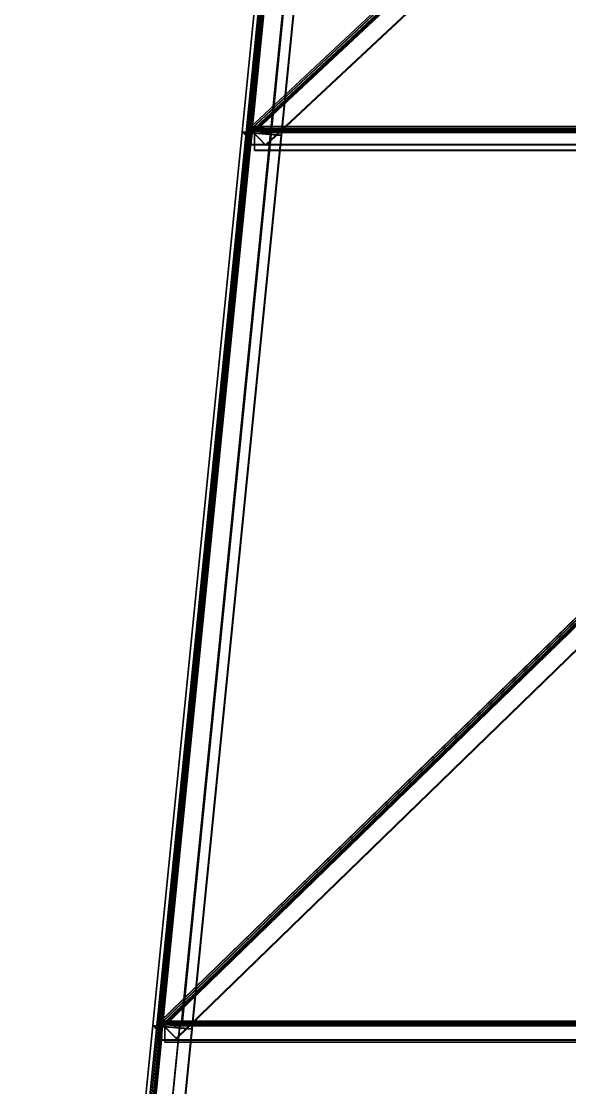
# Model space of a CAD drawing. Extents: x -15.8 to 15, y 4.5 to 69.4.
# Drawn here: x -4.046 to -1.96, y 24.771 to 28.828 of the extents above; entities that cross this region are included whole.
import ezdxf

# ---------------------------------------------------------------- set-up
doc = ezdxf.new("R2010")
doc.units = 0

msp = doc.modelspace()

# ---------------------------------------------------------------- linework, layer by layer
at = {"layer": '1', "color": 3}
for points in [[(-2.5179, 33.7952, 2.6738), (-3.0579, 28.3952, 3.2138), (-3.2064, 28.4084, 3.1976), (-2.6664, 33.8084, 2.6576)], [(-2.6664, 33.8084, 2.6576), (-3.2064, 28.4084, 3.1976), (-3.1917, 28.3921, 3.0492), (-2.6517, 33.7921, 2.5092)], [(-2.6517, 33.7921, -2.5092), (-3.1917, 28.3921, -3.0492), (-3.2064, 28.4084, -3.1976), (-2.6664, 33.8084, -2.6576)], [(-2.6664, 33.8084, -2.6576), (-3.2064, 28.4084, -3.1976), (-3.0579, 28.3952, -3.2138), (-2.5179, 33.7952, -2.6738)], [(-2.6512, 33.8056, 2.6452), (-3.1912, 28.4056, 3.1852), (-3.0565, 28.3937, 3.2), (-2.5165, 33.7937, 2.66)], [(-2.6378, 33.7909, 2.5107), (-3.1778, 28.3909, 3.0507), (-3.1912, 28.4056, 3.1852), (-2.6512, 33.8056, 2.6452)], [(-2.6512, 33.8056, -2.6452), (-3.1912, 28.4056, -3.1852), (-3.1778, 28.3909, -3.0507), (-2.6378, 33.7909, -2.5107)], [(-2.5165, 33.7937, -2.66), (-3.0565, 28.3937, -3.2), (-3.1912, 28.4056, -3.1852), (-2.6512, 33.8056, -2.6452)], [(-2.6517, 33.7921, 2.5092), (-3.1917, 28.3921, 3.0492), (-3.1778, 28.3909, 3.0507), (-2.6378, 33.7909, 2.5107)], [(-2.6378, 33.7909, -2.5107), (-3.1778, 28.3909, -3.0507), (-3.1917, 28.3921, -3.0492), (-2.6517, 33.7921, -2.5092)], [(-2.5165, 33.7937, 2.66), (-3.0565, 28.3937, 3.2), (-3.0579, 28.3952, 3.2138), (-2.5179, 33.7952, 2.6738)], [(-2.5179, 33.7952, -2.6738), (-3.0579, 28.3952, -3.2138), (-3.0565, 28.3937, -3.2), (-2.5165, 33.7937, -2.66)], [(-3.0579, 28.3952, 3.2138), (-3.3979, 24.9952, 3.5538), (-3.5464, 25.0084, 3.5376), (-3.2064, 28.4084, 3.1976)], [(-3.2064, 28.4084, 3.1976), (-3.5464, 25.0084, 3.5376), (-3.5317, 24.9921, 3.3892), (-3.1917, 28.3921, 3.0492)], [(-3.1917, 28.3921, -3.0492), (-3.5317, 24.9921, -3.3892), (-3.5464, 25.0084, -3.5376), (-3.2064, 28.4084, -3.1976)], [(-3.2064, 28.4084, -3.1976), (-3.5464, 25.0084, -3.5376), (-3.3979, 24.9952, -3.5538), (-3.0579, 28.3952, -3.2138)], [(-3.1912, 28.4056, 3.1852), (-3.5312, 25.0056, 3.5252), (-3.3965, 24.9937, 3.54), (-3.0565, 28.3937, 3.2)], [(-3.1778, 28.3909, 3.0507), (-3.5178, 24.9909, 3.3907), (-3.5312, 25.0056, 3.5252), (-3.1912, 28.4056, 3.1852)], [(-3.1912, 28.4056, -3.1852), (-3.5312, 25.0056, -3.5252), (-3.5178, 24.9909, -3.3907), (-3.1778, 28.3909, -3.0507)], [(-3.0565, 28.3937, -3.2), (-3.3965, 24.9937, -3.54), (-3.5312, 25.0056, -3.5252), (-3.1912, 28.4056, -3.1852)], [(-3.2064, 28.4084, 3.1976), (-3.0579, 28.3952, 3.2138), (-3.0565, 28.3937, 3.2)], [(-3.2064, 28.4084, 3.1976), (-3.0565, 28.3937, 3.2), (-3.1912, 28.4056, 3.1852)], [(-3.2064, 28.4084, 3.1976), (-3.1912, 28.4056, 3.1852), (-3.1778, 28.3909, 3.0507)], [(-3.2064, 28.4084, 3.1976), (-3.1778, 28.3909, 3.0507), (-3.1917, 28.3921, 3.0492)], [(-3.2064, 28.4084, -3.1976), (-3.1917, 28.3921, -3.0492), (-3.1778, 28.3909, -3.0507)], [(-3.2064, 28.4084, -3.1976), (-3.1778, 28.3909, -3.0507), (-3.1912, 28.4056, -3.1852)], [(-3.2064, 28.4084, -3.1976), (-3.1912, 28.4056, -3.1852), (-3.0565, 28.3937, -3.2)], [(-3.2064, 28.4084, -3.1976), (-3.0565, 28.3937, -3.2), (-3.0579, 28.3952, -3.2138)], [(-3.2064, 28.4084, 3.1976), (-3.0579, 28.3952, 3.2138), (-3.0565, 28.3937, 3.2)], [(-3.2064, 28.4084, 3.1976), (-3.0565, 28.3937, 3.2), (-3.1912, 28.4056, 3.1852)], [(-3.2064, 28.4084, 3.1976), (-3.1912, 28.4056, 3.1852), (-3.1778, 28.3909, 3.0507)], [(-3.2064, 28.4084, 3.1976), (-3.1778, 28.3909, 3.0507), (-3.1917, 28.3921, 3.0492)], [(-3.2064, 28.4084, -3.1976), (-3.1917, 28.3921, -3.0492), (-3.1778, 28.3909, -3.0507)], [(-3.2064, 28.4084, -3.1976), (-3.1778, 28.3909, -3.0507), (-3.1912, 28.4056, -3.1852)], [(-3.2064, 28.4084, -3.1976), (-3.1912, 28.4056, -3.1852), (-3.0565, 28.3937, -3.2)], [(-3.2064, 28.4084, -3.1976), (-3.0565, 28.3937, -3.2), (-3.0579, 28.3952, -3.2138)], [(-3.1828, 28.4272), (-3.1828, 28.4272, 3.16), (-3.1907, 28.3376, 3.16), (-3.1907, 28.3376)], [(-3.1828, 28.4272), (-3.1838, 28.337), (-3.1907, 28.3376)], [(-3.1828, 28.4272, 3.16), (-3.1838, 28.337, 3.16), (-3.1907, 28.3376, 3.16)], [(-3.1828, 28.4272, -3.16), (-3.1828, 28.4272), (-3.1907, 28.3376), (-3.1907, 28.3376, -3.16)], [(-3.1828, 28.4272, -3.16), (-3.1838, 28.337, -3.16), (-3.1907, 28.3376, -3.16)], [(-3.1828, 28.4272), (-3.1838, 28.337), (-3.1907, 28.3376)], [(-3.1828, 28.4272), (-3.1764, 28.4196), (-3.1838, 28.337)], [(-3.1828, 28.4272, 3.16), (-3.1764, 28.4196, 3.16), (-3.1838, 28.337, 3.16)], [(-3.1828, 28.4272, -3.16), (-3.1764, 28.4196, -3.16), (-3.1838, 28.337, -3.16)], [(-3.1828, 28.4272), (-3.1764, 28.4196), (-3.1838, 28.337)], [(-3.1838, 28.337), (-3.1838, 28.337, 3.16), (-3.1764, 28.4196, 3.16), (-3.1764, 28.4196)], [(-3.1838, 28.337, -3.16), (-3.1838, 28.337), (-3.1764, 28.4196), (-3.1764, 28.4196, -3.16)], [(-3.0931, 28.4192), (-3.0931, 28.4192, 3.16), (-3.1828, 28.4272, 3.16), (-3.1828, 28.4272)], [(-3.1828, 28.4272), (-3.0931, 28.4192), (-3.0937, 28.4123)], [(-3.1828, 28.4272), (-3.0937, 28.4123), (-3.1764, 28.4196)], [(-3.1828, 28.4272, 3.16), (-3.0931, 28.4192, 3.16), (-3.0937, 28.4123, 3.16)], [(-3.1828, 28.4272, 3.16), (-3.0937, 28.4123, 3.16), (-3.1764, 28.4196, 3.16)], [(-3.0931, 28.4192, -3.16), (-3.0931, 28.4192), (-3.1828, 28.4272), (-3.1828, 28.4272, -3.16)], [(-3.1828, 28.4272, -3.16), (-3.0931, 28.4192, -3.16), (-3.0937, 28.4123, -3.16)], [(-3.1828, 28.4272, -3.16), (-3.0937, 28.4123, -3.16), (-3.1764, 28.4196, -3.16)], [(-3.1828, 28.4272), (-3.0931, 28.4192), (-3.0937, 28.4123)], [(-3.1828, 28.4272), (-3.0937, 28.4123), (-3.1764, 28.4196)], [(-3.1764, 28.4196), (-3.1764, 28.4196, 3.16), (-3.0937, 28.4123, 3.16), (-3.0937, 28.4123)], [(-3.1764, 28.4196, -3.16), (-3.1764, 28.4196), (-3.0937, 28.4123), (-3.0937, 28.4123, -3.16)], [(0, 28.3382, 3.192), (-3.16, 28.3382, 3.192), (-3.16, 28.4277, 3.1822), (0, 28.4277, 3.1822)], [(0, 28.4277, 3.1822), (-3.16, 28.4277, 3.1822), (-3.16, 28.4178, 3.0927), (0, 28.4178, 3.0927)], [(-3.16, 28.4277, 3.1822), (-3.16, 28.3382, 3.192), (-3.16, 28.3375, 3.1851)], [(-3.16, 28.4277, 3.1822), (-3.16, 28.3375, 3.1851), (-3.16, 28.42, 3.176)], [(-3.16, 28.4277, 3.1822), (-3.16, 28.42, 3.176), (-3.16, 28.4109, 3.0935)], [(-3.16, 28.4277, 3.1822), (-3.16, 28.4109, 3.0935), (-3.16, 28.4178, 3.0927)], [(-3.16, 28.3382, -3.192), (0, 28.3382, -3.192), (0, 28.4277, -3.1822), (-3.16, 28.4277, -3.1822)], [(-3.16, 28.4277, -3.1822), (0, 28.4277, -3.1822), (0, 28.4178, -3.0927), (-3.16, 28.4178, -3.0927)], [(-3.16, 28.4277, -3.1822), (-3.16, 28.3382, -3.192), (-3.16, 28.3375, -3.1851)], [(-3.16, 28.4277, -3.1822), (-3.16, 28.3375, -3.1851), (-3.16, 28.42, -3.176)], [(-3.16, 28.4277, -3.1822), (-3.16, 28.42, -3.176), (-3.16, 28.4109, -3.0935)], [(-3.16, 28.4277, -3.1822), (-3.16, 28.4109, -3.0935), (-3.16, 28.4178, -3.0927)], [(0, 28.42, 3.176), (-3.16, 28.42, 3.176), (-3.16, 28.3375, 3.1851), (0, 28.3375, 3.1851)], [(0, 28.4109, 3.0935), (-3.16, 28.4109, 3.0935), (-3.16, 28.42, 3.176), (0, 28.42, 3.176)], [(-3.16, 28.42, -3.176), (0, 28.42, -3.176), (0, 28.3375, -3.1851), (-3.16, 28.3375, -3.1851)], [(-3.16, 28.4109, -3.0935), (0, 28.4109, -3.0935), (0, 28.42, -3.176), (-3.16, 28.42, -3.176)], [(0, 28.4178, 3.0927), (-3.16, 28.4178, 3.0927), (-3.16, 28.4109, 3.0935), (0, 28.4109, 3.0935)], [(-3.16, 28.4178, -3.0927), (0, 28.4178, -3.0927), (0, 28.4109, -3.0935), (-3.16, 28.4109, -3.0935)], [(-3.0937, 28.4123), (-3.0937, 28.4123, 3.16), (-3.0931, 28.4192, 3.16), (-3.0931, 28.4192)], [(-3.0937, 28.4123, -3.16), (-3.0937, 28.4123), (-3.0931, 28.4192), (-3.0931, 28.4192, -3.16)], [(-3.1917, 28.3921, 3.0492), (-3.5317, 24.9921, 3.3892), (-3.5178, 24.9909, 3.3907), (-3.1778, 28.3909, 3.0507)], [(-3.1778, 28.3909, -3.0507), (-3.5178, 24.9909, -3.3907), (-3.5317, 24.9921, -3.3892), (-3.1917, 28.3921, -3.0492)], [(-3.0565, 28.3937, 3.2), (-3.3965, 24.9937, 3.54), (-3.3979, 24.9952, 3.5538), (-3.0579, 28.3952, 3.2138)], [(-3.0579, 28.3952, -3.2138), (-3.3979, 24.9952, -3.5538), (-3.3965, 24.9937, -3.54), (-3.0565, 28.3937, -3.2)], [(-3.1907, 28.3376), (-3.1907, 28.3376, 3.16), (-3.1838, 28.337, 3.16), (-3.1838, 28.337)], [(-3.1907, 28.3376, -3.16), (-3.1907, 28.3376), (-3.1838, 28.337), (-3.1838, 28.337, -3.16)], [(0, 28.3375, 3.1851), (-3.16, 28.3375, 3.1851), (-3.16, 28.3382, 3.192), (0, 28.3382, 3.192)], [(-3.16, 28.3375, -3.1851), (0, 28.3375, -3.1851), (0, 28.3382, -3.192), (-3.16, 28.3382, -3.192)], [(-3.3979, 24.9952, 3.5538), (-3.8979, 19.9952, 4.0538), (-4.0464, 20.0084, 4.0376), (-3.5464, 25.0084, 3.5376)], [(-3.5464, 25.0084, 3.5376), (-4.0464, 20.0084, 4.0376), (-4.0317, 19.9921, 3.8892), (-3.5317, 24.9921, 3.3892)], [(-3.5317, 24.9921, -3.3892), (-4.0317, 19.9921, -3.8892), (-4.0464, 20.0084, -4.0376), (-3.5464, 25.0084, -3.5376)], [(-3.5464, 25.0084, -3.5376), (-4.0464, 20.0084, -4.0376), (-3.8979, 19.9952, -4.0538), (-3.3979, 24.9952, -3.5538)], [(-3.5317, 24.9921, 3.3892), (-4.0317, 19.9921, 3.8892), (-4.0178, 19.9909, 3.8907), (-3.5178, 24.9909, 3.3907)], [(-3.5178, 24.9909, -3.3907), (-4.0178, 19.9909, -3.8907), (-4.0317, 19.9921, -3.8892), (-3.5317, 24.9921, -3.3892)], [(-3.5312, 25.0056, 3.5252), (-4.0312, 20.0056, 4.0252), (-3.8965, 19.9937, 4.04), (-3.3965, 24.9937, 3.54)], [(-3.5178, 24.9909, 3.3907), (-4.0178, 19.9909, 3.8907), (-4.0312, 20.0056, 4.0252), (-3.5312, 25.0056, 3.5252)], [(-3.5312, 25.0056, -3.5252), (-4.0312, 20.0056, -4.0252), (-4.0178, 19.9909, -3.8907), (-3.5178, 24.9909, -3.3907)], [(-3.3965, 24.9937, -3.54), (-3.8965, 19.9937, -4.04), (-4.0312, 20.0056, -4.0252), (-3.5312, 25.0056, -3.5252)], [(-3.3965, 24.9937, 3.54), (-3.8965, 19.9937, 4.04), (-3.8979, 19.9952, 4.0538), (-3.3979, 24.9952, 3.5538)], [(-3.3979, 24.9952, -3.5538), (-3.8979, 19.9952, -4.0538), (-3.8965, 19.9937, -4.04), (-3.3965, 24.9937, -3.54)], [(-3.5464, 25.0084, 3.5376), (-3.3979, 24.9952, 3.5538), (-3.3965, 24.9937, 3.54)], [(-3.5464, 25.0084, 3.5376), (-3.3965, 24.9937, 3.54), (-3.5312, 25.0056, 3.5252)], [(-3.5464, 25.0084, 3.5376), (-3.5312, 25.0056, 3.5252), (-3.5178, 24.9909, 3.3907)], [(-3.5464, 25.0084, 3.5376), (-3.5178, 24.9909, 3.3907), (-3.5317, 24.9921, 3.3892)], [(-3.5464, 25.0084, -3.5376), (-3.5317, 24.9921, -3.3892), (-3.5178, 24.9909, -3.3907)], [(-3.5464, 25.0084, -3.5376), (-3.5178, 24.9909, -3.3907), (-3.5312, 25.0056, -3.5252)], [(-3.5464, 25.0084, -3.5376), (-3.5312, 25.0056, -3.5252), (-3.3965, 24.9937, -3.54)], [(-3.5464, 25.0084, -3.5376), (-3.3965, 24.9937, -3.54), (-3.3979, 24.9952, -3.5538)], [(-3.5464, 25.0084, 3.5376), (-3.3979, 24.9952, 3.5538), (-3.3965, 24.9937, 3.54)], [(-3.5464, 25.0084, 3.5376), (-3.3965, 24.9937, 3.54), (-3.5312, 25.0056, 3.5252)], [(-3.5464, 25.0084, 3.5376), (-3.5312, 25.0056, 3.5252), (-3.5178, 24.9909, 3.3907)], [(-3.5464, 25.0084, 3.5376), (-3.5178, 24.9909, 3.3907), (-3.5317, 24.9921, 3.3892)], [(-3.5464, 25.0084, -3.5376), (-3.5317, 24.9921, -3.3892), (-3.5178, 24.9909, -3.3907)], [(-3.5464, 25.0084, -3.5376), (-3.5178, 24.9909, -3.3907), (-3.5312, 25.0056, -3.5252)], [(-3.5464, 25.0084, -3.5376), (-3.5312, 25.0056, -3.5252), (-3.3965, 24.9937, -3.54)], [(-3.5464, 25.0084, -3.5376), (-3.3965, 24.9937, -3.54), (-3.3979, 24.9952, -3.5538)], [(-3.5202, 25.0241), (-3.5202, 25.0241, 3.5), (-3.5273, 24.9444, 3.5), (-3.5273, 24.9444)], [(-3.5202, 25.0241), (-3.5213, 24.9439), (-3.5273, 24.9444)], [(-3.5202, 25.0241, 3.5), (-3.5213, 24.9439, 3.5), (-3.5273, 24.9444, 3.5)], [(-3.5202, 25.0241, -3.5), (-3.5202, 25.0241), (-3.5273, 24.9444), (-3.5273, 24.9444, -3.5)], [(-3.5202, 25.0241, -3.5), (-3.5213, 24.9439, -3.5), (-3.5273, 24.9444, -3.5)], [(-3.5202, 25.0241), (-3.5213, 24.9439), (-3.5273, 24.9444)], [(-3.5202, 25.0241), (-3.5147, 25.0176), (-3.5213, 24.9439)], [(-3.5202, 25.0241, 3.5), (-3.5147, 25.0176, 3.5), (-3.5213, 24.9439, 3.5)], [(-3.5202, 25.0241, -3.5), (-3.5147, 25.0176, -3.5), (-3.5213, 24.9439, -3.5)], [(-3.5202, 25.0241), (-3.5147, 25.0176), (-3.5213, 24.9439)], [(-3.5213, 24.9439), (-3.5213, 24.9439, 3.5), (-3.5147, 25.0176, 3.5), (-3.5147, 25.0176)], [(-3.5213, 24.9439, -3.5), (-3.5213, 24.9439), (-3.5147, 25.0176), (-3.5147, 25.0176, -3.5)], [(-3.4405, 25.017), (-3.4405, 25.017, 3.5), (-3.5202, 25.0241, 3.5), (-3.5202, 25.0241)], [(-3.5202, 25.0241), (-3.4405, 25.017), (-3.441, 25.011)], [(-3.5202, 25.0241), (-3.441, 25.011), (-3.5147, 25.0176)], [(-3.5202, 25.0241, 3.5), (-3.4405, 25.017, 3.5), (-3.441, 25.011, 3.5)], [(-3.5202, 25.0241, 3.5), (-3.441, 25.011, 3.5), (-3.5147, 25.0176, 3.5)], [(-3.4405, 25.017, -3.5), (-3.4405, 25.017), (-3.5202, 25.0241), (-3.5202, 25.0241, -3.5)], [(-3.5202, 25.0241, -3.5), (-3.4405, 25.017, -3.5), (-3.441, 25.011, -3.5)], [(-3.5202, 25.0241, -3.5), (-3.441, 25.011, -3.5), (-3.5147, 25.0176, -3.5)], [(-3.5202, 25.0241), (-3.4405, 25.017), (-3.441, 25.011)], [(-3.5202, 25.0241), (-3.441, 25.011), (-3.5147, 25.0176)], [(-3.5147, 25.0176), (-3.5147, 25.0176, 3.5), (-3.441, 25.011, 3.5), (-3.441, 25.011)], [(-3.5147, 25.0176, -3.5), (-3.5147, 25.0176), (-3.441, 25.011), (-3.441, 25.011, -3.5)], [(0, 24.945, 3.5284), (-3.5, 24.945, 3.5284), (-3.5, 25.0245, 3.5197), (0, 25.0245, 3.5197)], [(0, 25.0245, 3.5197), (-3.5, 25.0245, 3.5197), (-3.5, 25.0158, 3.4401), (0, 25.0158, 3.4401)], [(-3.5, 25.0245, 3.5197), (-3.5, 24.945, 3.5284), (-3.5, 24.9443, 3.5224)], [(-3.5, 25.0245, 3.5197), (-3.5, 24.9443, 3.5224), (-3.5, 25.0179, 3.5144)], [(-3.5, 25.0245, 3.5197), (-3.5, 25.0179, 3.5144), (-3.5, 25.0098, 3.4408)], [(-3.5, 25.0245, 3.5197), (-3.5, 25.0098, 3.4408), (-3.5, 25.0158, 3.4401)], [(-3.5, 24.945, -3.5284), (0, 24.945, -3.5284), (0, 25.0245, -3.5197), (-3.5, 25.0245, -3.5197)], [(-3.5, 25.0245, -3.5197), (0, 25.0245, -3.5197), (0, 25.0158, -3.4401), (-3.5, 25.0158, -3.4401)], [(-3.5, 25.0245, -3.5197), (-3.5, 24.945, -3.5284), (-3.5, 24.9443, -3.5224)], [(-3.5, 25.0245, -3.5197), (-3.5, 24.9443, -3.5224), (-3.5, 25.0179, -3.5144)], [(-3.5, 25.0245, -3.5197), (-3.5, 25.0179, -3.5144), (-3.5, 25.0098, -3.4408)], [(-3.5, 25.0245, -3.5197), (-3.5, 25.0098, -3.4408), (-3.5, 25.0158, -3.4401)], [(0, 25.0179, 3.5144), (-3.5, 25.0179, 3.5144), (-3.5, 24.9443, 3.5224), (0, 24.9443, 3.5224)], [(0, 25.0098, 3.4408), (-3.5, 25.0098, 3.4408), (-3.5, 25.0179, 3.5144), (0, 25.0179, 3.5144)], [(-3.5, 25.0179, -3.5144), (0, 25.0179, -3.5144), (0, 24.9443, -3.5224), (-3.5, 24.9443, -3.5224)], [(-3.5, 25.0098, -3.4408), (0, 25.0098, -3.4408), (0, 25.0179, -3.5144), (-3.5, 25.0179, -3.5144)], [(0, 25.0158, 3.4401), (-3.5, 25.0158, 3.4401), (-3.5, 25.0098, 3.4408), (0, 25.0098, 3.4408)], [(-3.5, 25.0158, -3.4401), (0, 25.0158, -3.4401), (0, 25.0098, -3.4408), (-3.5, 25.0098, -3.4408)], [(-3.441, 25.011), (-3.441, 25.011, 3.5), (-3.4405, 25.017, 3.5), (-3.4405, 25.017)], [(-3.441, 25.011, -3.5), (-3.441, 25.011), (-3.4405, 25.017), (-3.4405, 25.017, -3.5)], [(-3.5273, 24.9444), (-3.5273, 24.9444, 3.5), (-3.5213, 24.9439, 3.5), (-3.5213, 24.9439)], [(-3.5273, 24.9444, -3.5), (-3.5273, 24.9444), (-3.5213, 24.9439), (-3.5213, 24.9439, -3.5)], [(0, 24.9443, 3.5224), (-3.5, 24.9443, 3.5224), (-3.5, 24.945, 3.5284), (0, 24.945, 3.5284)], [(-3.5, 24.9443, -3.5224), (0, 24.9443, -3.5224), (0, 24.945, -3.5284), (-3.5, 24.945, -3.5284)]]:
    msp.add_3dface(points, dxfattribs=at)
at = {"layer": '1', "color": 5}
for points in [[(-2.5568, 33.8185, -2.5968), (-3.0968, 28.4185, 3.1832), (-3.1864, 28.418, 3.1743), (-2.6464, 33.818, -2.6057)], [(-2.6464, 33.818, -2.6057), (-3.1864, 28.418, 3.1743), (-3.1799, 28.3521, 3.1133), (-2.6399, 33.7521, -2.6667)], [(-2.644, 33.7533, 2.6659), (-3.184, 28.3533, -3.1141), (-3.1849, 28.4191, -3.1755), (-2.6449, 33.8191, 2.6045)], [(-2.6449, 33.8191, 2.6045), (-3.1849, 28.4191, -3.1755), (-3.0951, 28.4155, -3.1805), (-2.5551, 33.8155, 2.5995)], [(-2.64, 33.8136, -2.6092), (-3.18, 28.4136, 3.1708), (-3.0964, 28.4141, 3.1791), (-2.5564, 33.8141, -2.6009)], [(-2.634, 33.7521, -2.6661), (-3.174, 28.3521, 3.1139), (-3.18, 28.4136, 3.1708), (-2.64, 33.8136, -2.6092)], [(2.6091, 33.8048, -2.5512), (-3.1709, 28.4048, -3.0912), (-3.179, 28.4222, -3.1792), (2.601, 33.8222, -2.6392)], [(2.601, 33.8222, -2.6392), (-3.179, 28.4222, -3.1792), (-3.1179, 28.3587, -3.1974), (2.6621, 33.7587, -2.6574)], [(-2.6389, 33.8144, 2.6083), (-3.1789, 28.4144, -3.1717), (-3.1781, 28.353, -3.1144), (-2.6381, 33.753, 2.6656)], [(-2.5551, 33.8111, 2.6036), (-3.0951, 28.4111, -3.1764), (-3.1789, 28.4144, -3.1717), (-2.6389, 33.8144, 2.6083)], [(2.6633, 33.7571, 2.654), (-3.1167, 28.3571, 3.194), (-3.1781, 28.4215, 3.1808), (2.6019, 33.8215, 2.6408)], [(2.6019, 33.8215, 2.6408), (-3.1781, 28.4215, 3.1808), (-3.1735, 28.4077, 3.092), (2.6065, 33.8077, 2.552)], [(2.6056, 33.8168, -2.6345), (-3.1744, 28.4168, -3.1745), (-3.1669, 28.4006, -3.0924), (2.6131, 33.8006, -2.5524)], [(2.6626, 33.7575, -2.6515), (-3.1174, 28.3575, -3.1915), (-3.1744, 28.4168, -3.1745), (2.6056, 33.8168, -2.6345)], [(2.6063, 33.8163, 2.6357), (-3.1737, 28.4163, 3.1757), (-3.1164, 28.3561, 3.1881), (2.6636, 33.7561, 2.6481)], [(2.6106, 33.8034, 2.5528), (-3.1694, 28.4034, 3.0928), (-3.1737, 28.4163, 3.1757), (2.6063, 33.8163, 2.6357)], [(2.6065, 33.8077, 2.552), (-3.1735, 28.4077, 3.092), (-3.1694, 28.4034, 3.0928), (2.6106, 33.8034, 2.5528)], [(2.6131, 33.8006, -2.5524), (-3.1669, 28.4006, -3.0924), (-3.1709, 28.4048, -3.0912), (2.6091, 33.8048, -2.5512)], [(-2.5564, 33.8141, -2.6009), (-3.0964, 28.4141, 3.1791), (-3.0968, 28.4185, 3.1832), (-2.5568, 33.8185, -2.5968)], [(-2.5551, 33.8155, 2.5995), (-3.0951, 28.4155, -3.1805), (-3.0951, 28.4111, -3.1764), (-2.5551, 33.8111, 2.6036)], [(-2.6063, 33.8163, -2.6357), (3.1737, 28.4163, -3.1757), (3.1164, 28.3561, -3.1881), (-2.6636, 33.7561, -2.6481)], [(-2.6633, 33.7571, -2.654), (3.1167, 28.3571, -3.194), (3.1781, 28.4215, -3.1808), (-2.6019, 33.8215, -2.6408)], [(-2.6626, 33.7575, 2.6515), (3.1174, 28.3575, 3.1915), (3.1744, 28.4168, 3.1745), (-2.6056, 33.8168, 2.6345)], [(-2.601, 33.8222, 2.6392), (3.179, 28.4222, 3.1792), (3.1179, 28.3587, 3.1974), (-2.6621, 33.7587, 2.6574)], [(-2.6056, 33.8168, 2.6345), (3.1744, 28.4168, 3.1745), (3.1669, 28.4006, 3.0924), (-2.6131, 33.8006, 2.5524)], [(-2.6131, 33.8006, 2.5524), (3.1669, 28.4006, 3.0924), (3.1709, 28.4048, 3.0912), (-2.6091, 33.8048, 2.5512)], [(-2.6106, 33.8034, -2.5528), (3.1694, 28.4034, -3.0928), (3.1737, 28.4163, -3.1757), (-2.6063, 33.8163, -2.6357)], [(-2.6065, 33.8077, -2.552), (3.1735, 28.4077, -3.092), (3.1694, 28.4034, -3.0928), (-2.6106, 33.8034, -2.5528)], [(-2.6091, 33.8048, 2.5512), (3.1709, 28.4048, 3.0912), (3.179, 28.4222, 3.1792), (-2.601, 33.8222, 2.6392)], [(-2.6019, 33.8215, -2.6408), (3.1781, 28.4215, -3.1808), (3.1735, 28.4077, -3.092), (-2.6065, 33.8077, -2.552)], [(2.6621, 33.7587, -2.6574), (-3.1179, 28.3587, -3.1974), (-3.1174, 28.3575, -3.1915), (2.6626, 33.7575, -2.6515)], [(2.6636, 33.7561, 2.6481), (-3.1164, 28.3561, 3.1881), (-3.1167, 28.3571, 3.194), (2.6633, 33.7571, 2.654)], [(-2.6636, 33.7561, -2.6481), (3.1164, 28.3561, -3.1881), (3.1167, 28.3571, -3.194), (-2.6633, 33.7571, -2.654)], [(-2.6621, 33.7587, 2.6574), (3.1179, 28.3587, 3.1974), (3.1174, 28.3575, 3.1915), (-2.6626, 33.7575, 2.6515)], [(-2.6381, 33.753, 2.6656), (-3.1781, 28.353, -3.1144), (-3.184, 28.3533, -3.1141), (-2.644, 33.7533, 2.6659)], [(-2.6399, 33.7521, -2.6667), (-3.1799, 28.3521, 3.1133), (-3.174, 28.3521, 3.1139), (-2.634, 33.7521, -2.6661)], [(-3.0968, 28.4179, 0.0236), (-3.4368, 25.0179, 3.5236), (-3.5263, 25.0177, 3.5147), (-3.1863, 28.4177, 0.0147)], [(-3.1863, 28.4177, 0.0147), (-3.5263, 25.0177, 3.5147), (-3.52, 24.953, 3.4524), (-3.18, 28.353, -0.0476)], [(-3.1839, 28.3541, 0.0469), (-3.5239, 24.9541, -3.4531), (-3.525, 25.0187, -3.5158), (-3.185, 28.4187, -0.0158)], [(-3.185, 28.4187, -0.0158), (-3.525, 25.0187, -3.5158), (-3.4352, 25.0152, -3.521), (-3.0952, 28.4152, -0.021)], [(-3.1799, 28.4134, 0.0111), (-3.5199, 25.0134, 3.5111), (-3.4364, 25.0136, 3.5194), (-3.0964, 28.4136, 0.0194)], [(-3.174, 28.353, -0.047), (-3.514, 24.953, 3.453), (-3.5199, 25.0134, 3.5111), (-3.1799, 28.4134, 0.0111)], [(-0.0113, 28.4047, -3.0913), (-3.5113, 25.0047, -3.4313), (-3.5194, 25.0218, -3.5193), (-0.0194, 28.4218, -3.1793)], [(-0.0194, 28.4218, -3.1793), (-3.5194, 25.0218, -3.5193), (-3.457, 24.9595, -3.5371), (0.043, 28.3595, -3.1971)], [(-3.1789, 28.4142, -0.0119), (-3.5189, 25.0142, -3.5119), (-3.5179, 24.9539, -3.4535), (-3.1779, 28.3539, 0.0465)], [(-3.0951, 28.4109, -0.0168), (-3.4351, 25.0109, -3.5168), (-3.5189, 25.0142, -3.5119), (-3.1789, 28.4142, -0.0119)], [(0.0442, 28.3579, 3.194), (-3.4558, 24.9579, 3.534), (-3.5185, 25.0212, 3.5208), (-0.0185, 28.4212, 3.1808)], [(-0.0185, 28.4212, 3.1808), (-3.5185, 25.0212, 3.5208), (-3.5138, 25.0074, 3.432), (-0.0138, 28.4074, 3.092)], [(-0.0147, 28.4165, -3.1746), (-3.5147, 25.0165, -3.5146), (-3.5071, 25.0006, -3.4325), (-0.0071, 28.4006, -3.0925)], [(0.0435, 28.3583, -3.1913), (-3.4565, 24.9583, -3.5313), (-3.5147, 25.0165, -3.5146), (-0.0147, 28.4165, -3.1746)], [(-0.014, 28.416, 3.1757), (-3.514, 25.016, 3.5157), (-3.4555, 24.957, 3.528), (0.0445, 28.357, 3.188)], [(-0.0096, 28.4031, 3.0928), (-3.5096, 25.0031, 3.4328), (-3.514, 25.016, 3.5157), (-0.014, 28.416, 3.1757)], [(-0.0138, 28.4074, 3.092), (-3.5138, 25.0074, 3.432), (-3.5096, 25.0031, 3.4328), (-0.0096, 28.4031, 3.0928)], [(-0.0071, 28.4006, -3.0925), (-3.5071, 25.0006, -3.4325), (-3.5113, 25.0047, -3.4313), (-0.0113, 28.4047, -3.0913)], [(-3.0964, 28.4136, 0.0194), (-3.4364, 25.0136, 3.5194), (-3.4368, 25.0179, 3.5236), (-3.0968, 28.4179, 0.0236)], [(-3.0952, 28.4152, -0.021), (-3.4352, 25.0152, -3.521), (-3.4351, 25.0109, -3.5168), (-3.0951, 28.4109, -0.0168)], [(-3.1864, 28.418, 3.1743), (-3.0968, 28.4185, 3.1832), (-3.0964, 28.4141, 3.1791)], [(-3.1864, 28.418, 3.1743), (-3.0964, 28.4141, 3.1791), (-3.18, 28.4136, 3.1708)], [(-3.1864, 28.418, 3.1743), (-3.18, 28.4136, 3.1708), (-3.174, 28.3521, 3.1139)], [(-3.1864, 28.418, 3.1743), (-3.174, 28.3521, 3.1139), (-3.1799, 28.3521, 3.1133)], [(-3.1863, 28.4177, 0.0147), (-3.0968, 28.4179, 0.0236), (-3.0964, 28.4136, 0.0194)], [(-3.1863, 28.4177, 0.0147), (-3.0964, 28.4136, 0.0194), (-3.1799, 28.4134, 0.0111)], [(-3.1863, 28.4177, 0.0147), (-3.1799, 28.4134, 0.0111), (-3.174, 28.353, -0.047)], [(-3.1863, 28.4177, 0.0147), (-3.174, 28.353, -0.047), (-3.18, 28.353, -0.0476)], [(-3.185, 28.4187, -0.0158), (-3.1839, 28.3541, 0.0469), (-3.1779, 28.3539, 0.0465)], [(-3.185, 28.4187, -0.0158), (-3.1779, 28.3539, 0.0465), (-3.1789, 28.4142, -0.0119)], [(-3.185, 28.4187, -0.0158), (-3.1789, 28.4142, -0.0119), (-3.0951, 28.4109, -0.0168)], [(-3.185, 28.4187, -0.0158), (-3.0951, 28.4109, -0.0168), (-3.0952, 28.4152, -0.021)], [(-3.1849, 28.4191, -3.1755), (-3.184, 28.3533, -3.1141), (-3.1781, 28.353, -3.1144)], [(-3.1849, 28.4191, -3.1755), (-3.1781, 28.353, -3.1144), (-3.1789, 28.4144, -3.1717)], [(-3.1849, 28.4191, -3.1755), (-3.1789, 28.4144, -3.1717), (-3.0951, 28.4111, -3.1764)], [(-3.1849, 28.4191, -3.1755), (-3.0951, 28.4111, -3.1764), (-3.0951, 28.4155, -3.1805)], [(-3.179, 28.4222, -3.1792), (-3.1709, 28.4048, -3.0912), (-3.1669, 28.4006, -3.0924)], [(-3.179, 28.4222, -3.1792), (-3.1669, 28.4006, -3.0924), (-3.1744, 28.4168, -3.1745)], [(-3.179, 28.4222, -3.1792), (-3.1744, 28.4168, -3.1745), (-3.1174, 28.3575, -3.1915)], [(-3.179, 28.4222, -3.1792), (-3.1174, 28.3575, -3.1915), (-3.1179, 28.3587, -3.1974)], [(-3.1781, 28.4215, 3.1808), (-3.1167, 28.3571, 3.194), (-3.1164, 28.3561, 3.1881)], [(-3.1781, 28.4215, 3.1808), (-3.1164, 28.3561, 3.1881), (-3.1737, 28.4163, 3.1757)], [(-3.1781, 28.4215, 3.1808), (-3.1737, 28.4163, 3.1757), (-3.1694, 28.4034, 3.0928)], [(-3.1781, 28.4215, 3.1808), (-3.1694, 28.4034, 3.0928), (-3.1735, 28.4077, 3.092)], [(-0.0162, 28.3595, 3.1762), (-3.1762, 28.3595, 0.0162), (-3.1697, 28.4188, 0.0097), (-0.0097, 28.4188, 3.1697)], [(-3.1697, 28.4188, 0.0097), (-3.1762, 28.3595, 0.0162), (-3.1735, 28.3589, 0.0135)], [(-0.0097, 28.4188, -3.1697), (-3.1697, 28.4188, -0.0097), (-3.1762, 28.3595, -0.0162), (-0.0162, 28.3595, -3.1762)], [(-3.1697, 28.4188, -0.0097), (-3.1735, 28.3589, -0.0135), (-3.1762, 28.3595, -0.0162)], [(-3.1697, 28.4188, 0.0097), (-3.1735, 28.3589, 0.0135), (-3.1674, 28.4143, 0.0074)], [(-3.1697, 28.4188, -0.0097), (-3.1674, 28.4143, -0.0074), (-3.1735, 28.3589, -0.0135)], [(-0.0074, 28.4143, 3.1674), (-3.1674, 28.4143, 0.0074), (-3.1735, 28.3589, 0.0135), (-0.0135, 28.3589, 3.1735)], [(-0.0135, 28.3589, -3.1735), (-3.1735, 28.3589, -0.0135), (-3.1674, 28.4143, -0.0074), (-0.0074, 28.4143, -3.1674)], [(-0.0097, 28.4188, 3.1697), (-3.1697, 28.4188, 0.0097), (-3.1278, 28.4096, -0.0322), (0.0322, 28.4096, 3.1278)], [(-3.1697, 28.4188, 0.0097), (-3.1674, 28.4143, 0.0074), (-3.1282, 28.4056, -0.0318)], [(-3.1697, 28.4188, 0.0097), (-3.1282, 28.4056, -0.0318), (-3.1278, 28.4096, -0.0322)], [(0.0322, 28.4096, -3.1278), (-3.1278, 28.4096, 0.0322), (-3.1697, 28.4188, -0.0097), (-0.0097, 28.4188, -3.1697)], [(-3.1697, 28.4188, -0.0097), (-3.1278, 28.4096, 0.0322), (-3.1282, 28.4056, 0.0318)], [(-3.1697, 28.4188, -0.0097), (-3.1282, 28.4056, 0.0318), (-3.1674, 28.4143, -0.0074)], [(0.0318, 28.4056, 3.1282), (-3.1282, 28.4056, -0.0318), (-3.1674, 28.4143, 0.0074), (-0.0074, 28.4143, 3.1674)], [(-0.0074, 28.4143, -3.1674), (-3.1674, 28.4143, -0.0074), (-3.1282, 28.4056, 0.0318), (0.0318, 28.4056, -3.1282)], [(0.0322, 28.4096, 3.1278), (-3.1278, 28.4096, -0.0322), (-3.1282, 28.4056, -0.0318), (0.0318, 28.4056, 3.1282)], [(0.0318, 28.4056, -3.1282), (-3.1282, 28.4056, 0.0318), (-3.1278, 28.4096, 0.0322), (0.0322, 28.4096, -3.1278)], [(0.043, 28.3595, -3.1971), (-3.457, 24.9595, -3.5371), (-3.4565, 24.9583, -3.5313), (0.0435, 28.3583, -3.1913)], [(-0.0135, 28.3589, 3.1735), (-3.1735, 28.3589, 0.0135), (-3.1762, 28.3595, 0.0162), (-0.0162, 28.3595, 3.1762)], [(-0.0162, 28.3595, -3.1762), (-3.1762, 28.3595, -0.0162), (-3.1735, 28.3589, -0.0135), (-0.0135, 28.3589, -3.1735)], [(-3.1779, 28.3539, 0.0465), (-3.5179, 24.9539, -3.4535), (-3.5239, 24.9541, -3.4531), (-3.1839, 28.3541, 0.0469)], [(-3.18, 28.353, -0.0476), (-3.52, 24.953, 3.4524), (-3.514, 24.953, 3.453), (-3.174, 28.353, -0.047)], [(0.0445, 28.357, 3.188), (-3.4555, 24.957, 3.528), (-3.4558, 24.9579, 3.534), (0.0442, 28.3579, 3.194)], [(-3.444, 25.0129, 0.0231), (-3.944, 20.0129, 4.0231), (-4.0236, 20.0144, 4.015), (-3.5236, 25.0144, 0.015)], [(-3.5236, 25.0144, 0.015), (-4.0236, 20.0144, 4.015), (-4.0182, 19.9642, 3.9529), (-3.5182, 24.9642, -0.0471)], [(-3.5204, 24.9648, 0.0466), (-4.0204, 19.9648, -3.9534), (-4.0228, 20.0149, -4.0157), (-3.5228, 25.0149, -0.0157)], [(-3.5228, 25.0149, -0.0157), (-4.0228, 20.0149, -4.0157), (-3.9431, 20.0115, -4.0215), (-3.4431, 25.0115, -0.0215)], [(-0.0119, 25.0035, -3.4394), (-4.0119, 20.0035, -3.9394), (-4.0193, 20.0172, -4.0178), (-0.0193, 25.0172, -3.5178)], [(-0.0193, 25.0172, -3.5178), (-4.0193, 20.0172, -4.0178), (-3.9572, 19.9689, -4.0321), (0.0428, 24.9689, -3.5321)], [(0.0436, 24.9681, 3.5303), (-3.9564, 19.9681, 4.0303), (-4.0188, 20.0169, 4.0187), (-0.0188, 25.0169, 3.5187)], [(-0.0188, 25.0169, 3.5187), (-4.0188, 20.0169, 4.0187), (-4.0136, 20.0048, 3.9398), (-0.0136, 25.0048, 3.4398)], [(-3.5172, 25.0105, 0.0109), (-4.0172, 20.0105, 4.0109), (-3.9436, 20.0091, 4.0184), (-3.4436, 25.0091, 0.0184)], [(-3.5123, 24.9641, -0.0465), (-4.0123, 19.9641, 3.9535), (-4.0172, 20.0105, 4.0109), (-3.5172, 25.0105, 0.0109)], [(-3.5166, 25.0108, -0.0115), (-4.0166, 20.0108, -4.0115), (-4.0145, 19.9645, -3.9538), (-3.5145, 24.9645, 0.0462)], [(-3.4429, 25.0077, -0.0168), (-3.9429, 20.0077, -4.0168), (-4.0166, 20.0108, -4.0115), (-3.5166, 25.0108, -0.0115)], [(-0.0141, 25.0126, -3.513), (-4.0141, 20.0126, -4.013), (-4.0073, 19.9999, -3.9404), (-0.0073, 24.9999, -3.4404)], [(0.0434, 24.9679, -3.5262), (-3.9566, 19.9679, -4.0262), (-4.0141, 20.0126, -4.013), (-0.0141, 25.0126, -3.513)], [(-0.0137, 25.0123, 3.5137), (-4.0137, 20.0123, 4.0137), (-3.956, 19.9672, 4.0244), (0.044, 24.9672, 3.5244)], [(-0.0089, 25.0012, 3.4407), (-4.0089, 20.0012, 3.9407), (-4.0137, 20.0123, 4.0137), (-0.0137, 25.0123, 3.5137)], [(-0.0136, 25.0048, 3.4398), (-4.0136, 20.0048, 3.9398), (-4.0089, 20.0012, 3.9407), (-0.0089, 25.0012, 3.4407)], [(-0.0073, 24.9999, -3.4404), (-4.0073, 19.9999, -3.9404), (-4.0119, 20.0035, -3.9394), (-0.0119, 25.0035, -3.4394)], [(-3.4436, 25.0091, 0.0184), (-3.9436, 20.0091, 4.0184), (-3.944, 20.0129, 4.0231), (-3.444, 25.0129, 0.0231)], [(-3.4431, 25.0115, -0.0215), (-3.9431, 20.0115, -4.0215), (-3.9429, 20.0077, -4.0168), (-3.4429, 25.0077, -0.0168)], [(-3.5263, 25.0177, 3.5147), (-3.4368, 25.0179, 3.5236), (-3.4364, 25.0136, 3.5194)], [(-3.5263, 25.0177, 3.5147), (-3.4364, 25.0136, 3.5194), (-3.5199, 25.0134, 3.5111)], [(-3.5263, 25.0177, 3.5147), (-3.5199, 25.0134, 3.5111), (-3.514, 24.953, 3.453)], [(-3.5263, 25.0177, 3.5147), (-3.514, 24.953, 3.453), (-3.52, 24.953, 3.4524)], [(-3.525, 25.0187, -3.5158), (-3.5239, 24.9541, -3.4531), (-3.5179, 24.9539, -3.4535)], [(-3.525, 25.0187, -3.5158), (-3.5179, 24.9539, -3.4535), (-3.5189, 25.0142, -3.5119)], [(-3.525, 25.0187, -3.5158), (-3.5189, 25.0142, -3.5119), (-3.4351, 25.0109, -3.5168)], [(-3.525, 25.0187, -3.5158), (-3.4351, 25.0109, -3.5168), (-3.4352, 25.0152, -3.521)], [(-3.5236, 25.0144, 0.015), (-3.444, 25.0129, 0.0231), (-3.4436, 25.0091, 0.0184)], [(-3.5236, 25.0144, 0.015), (-3.4436, 25.0091, 0.0184), (-3.5172, 25.0105, 0.0109)], [(-3.5236, 25.0144, 0.015), (-3.5172, 25.0105, 0.0109), (-3.5123, 24.9641, -0.0465)], [(-3.5236, 25.0144, 0.015), (-3.5123, 24.9641, -0.0465), (-3.5182, 24.9642, -0.0471)], [(-3.5228, 25.0149, -0.0157), (-3.5204, 24.9648, 0.0466), (-3.5145, 24.9645, 0.0462)], [(-3.5228, 25.0149, -0.0157), (-3.5145, 24.9645, 0.0462), (-3.5166, 25.0108, -0.0115)], [(-3.5228, 25.0149, -0.0157), (-3.5166, 25.0108, -0.0115), (-3.4429, 25.0077, -0.0168)], [(-3.5228, 25.0149, -0.0157), (-3.4429, 25.0077, -0.0168), (-3.4431, 25.0115, -0.0215)], [(-3.5194, 25.0218, -3.5193), (-3.5113, 25.0047, -3.4313), (-3.5071, 25.0006, -3.4325)], [(-3.5194, 25.0218, -3.5193), (-3.5071, 25.0006, -3.4325), (-3.5147, 25.0165, -3.5146)], [(-3.5194, 25.0218, -3.5193), (-3.5147, 25.0165, -3.5146), (-3.4565, 24.9583, -3.5313)], [(-3.5194, 25.0218, -3.5193), (-3.4565, 24.9583, -3.5313), (-3.457, 24.9595, -3.5371)], [(-0.019, 24.9529, 3.519), (-3.519, 24.9529, 0.019), (-3.5114, 25.0221, 0.0114), (-0.0114, 25.0221, 3.5114)], [(-3.5114, 25.0221, 0.0114), (-3.519, 24.9529, 0.019), (-3.5155, 24.9522, 0.0155)], [(-0.0114, 25.0221, -3.5114), (-3.5114, 25.0221, -0.0114), (-3.519, 24.9529, -0.019), (-0.019, 24.9529, -3.519)], [(-3.5114, 25.0221, -0.0114), (-3.5155, 24.9522, -0.0155), (-3.519, 24.9529, -0.019)], [(-3.5185, 25.0212, 3.5208), (-3.4558, 24.9579, 3.534), (-3.4555, 24.957, 3.528)], [(-3.5185, 25.0212, 3.5208), (-3.4555, 24.957, 3.528), (-3.514, 25.016, 3.5157)], [(-3.5185, 25.0212, 3.5208), (-3.514, 25.016, 3.5157), (-3.5096, 25.0031, 3.4328)], [(-3.5185, 25.0212, 3.5208), (-3.5096, 25.0031, 3.4328), (-3.5138, 25.0074, 3.432)], [(-3.5114, 25.0221, 0.0114), (-3.5155, 24.9522, 0.0155), (-3.5085, 25.0164, 0.0085)], [(-3.5114, 25.0221, -0.0114), (-3.5085, 25.0164, -0.0085), (-3.5155, 24.9522, -0.0155)], [(-0.0085, 25.0164, 3.5085), (-3.5085, 25.0164, 0.0085), (-3.5155, 24.9522, 0.0155), (-0.0155, 24.9522, 3.5155)], [(-0.0155, 24.9522, -3.5155), (-3.5155, 24.9522, -0.0155), (-3.5085, 25.0164, -0.0085), (-0.0085, 25.0164, -3.5085)], [(-0.0114, 25.0221, 3.5114), (-3.5114, 25.0221, 0.0114), (-3.4625, 25.0113, -0.0375), (0.0375, 25.0113, 3.4625)], [(-3.5114, 25.0221, 0.0114), (-3.5085, 25.0164, 0.0085), (-3.4631, 25.0064, -0.0369)], [(-3.5114, 25.0221, 0.0114), (-3.4631, 25.0064, -0.0369), (-3.4625, 25.0113, -0.0375)], [(0.0375, 25.0113, -3.4625), (-3.4625, 25.0113, 0.0375), (-3.5114, 25.0221, -0.0114), (-0.0114, 25.0221, -3.5114)], [(-3.5114, 25.0221, -0.0114), (-3.4625, 25.0113, 0.0375), (-3.4631, 25.0064, 0.0369)], [(-3.5114, 25.0221, -0.0114), (-3.4631, 25.0064, 0.0369), (-3.5085, 25.0164, -0.0085)], [(0.0369, 25.0064, 3.4631), (-3.4631, 25.0064, -0.0369), (-3.5085, 25.0164, 0.0085), (-0.0085, 25.0164, 3.5085)], [(-0.0085, 25.0164, -3.5085), (-3.5085, 25.0164, -0.0085), (-3.4631, 25.0064, 0.0369), (0.0369, 25.0064, -3.4631)], [(0.0375, 25.0113, 3.4625), (-3.4625, 25.0113, -0.0375), (-3.4631, 25.0064, -0.0369), (0.0369, 25.0064, 3.4631)], [(0.0369, 25.0064, -3.4631), (-3.4631, 25.0064, 0.0369), (-3.4625, 25.0113, 0.0375), (0.0375, 25.0113, -3.4625)], [(-3.5145, 24.9645, 0.0462), (-4.0145, 19.9645, -3.9538), (-4.0204, 19.9648, -3.9534), (-3.5204, 24.9648, 0.0466)], [(-3.5182, 24.9642, -0.0471), (-4.0182, 19.9642, 3.9529), (-4.0123, 19.9641, 3.9535), (-3.5123, 24.9641, -0.0465)], [(0.0428, 24.9689, -3.5321), (-3.9572, 19.9689, -4.0321), (-3.9566, 19.9679, -4.0262), (0.0434, 24.9679, -3.5262)], [(0.044, 24.9672, 3.5244), (-3.956, 19.9672, 4.0244), (-3.9564, 19.9681, 4.0303), (0.0436, 24.9681, 3.5303)], [(-0.0155, 24.9522, 3.5155), (-3.5155, 24.9522, 0.0155), (-3.519, 24.9529, 0.019), (-0.019, 24.9529, 3.519)], [(-0.019, 24.9529, -3.519), (-3.519, 24.9529, -0.019), (-3.5155, 24.9522, -0.0155), (-0.0155, 24.9522, -3.5155)]]:
    msp.add_3dface(points, dxfattribs=at)

doc.saveas('drawing.dxf')
